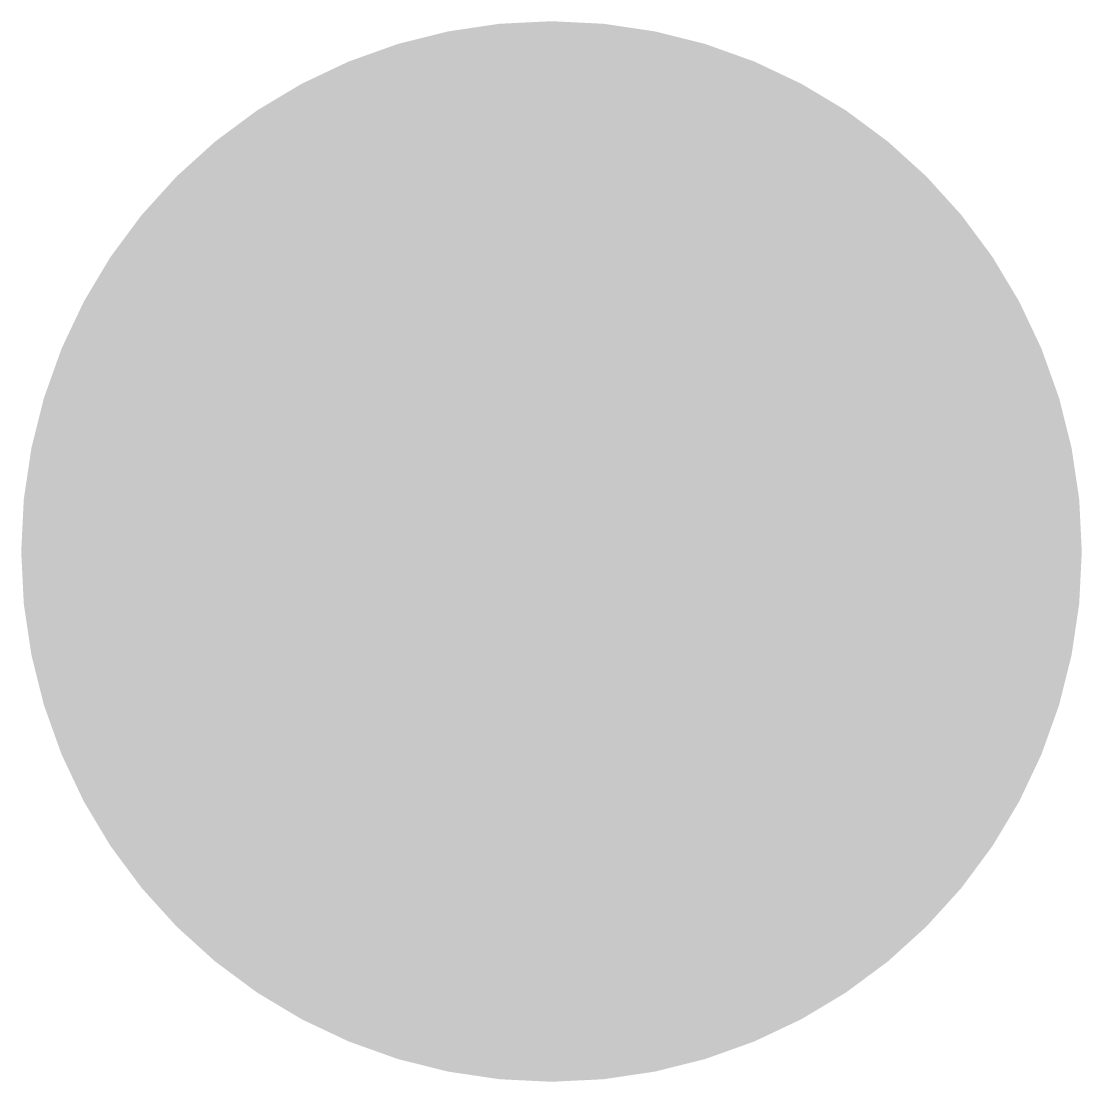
# Model space of a CAD drawing. Header units: inches. Extents: x -0.8 to 0.8, y -0.8 to 0.8.
import ezdxf

# ---------------------------------------------------------------- set-up
doc = ezdxf.new("R2010")
doc.units = ezdxf.units.IN
doc.header["$MEASUREMENT"] = 0

msp = doc.modelspace()

# ---------------------------------------------------------------- linework, layer by layer
at = {"const_width": 0.8}
msp.add_lwpolyline([(-0.4, 0, 1), (0.4, 0, 1)], format="xyb", close=True, dxfattribs=at)

doc.saveas('drawing.dxf')
